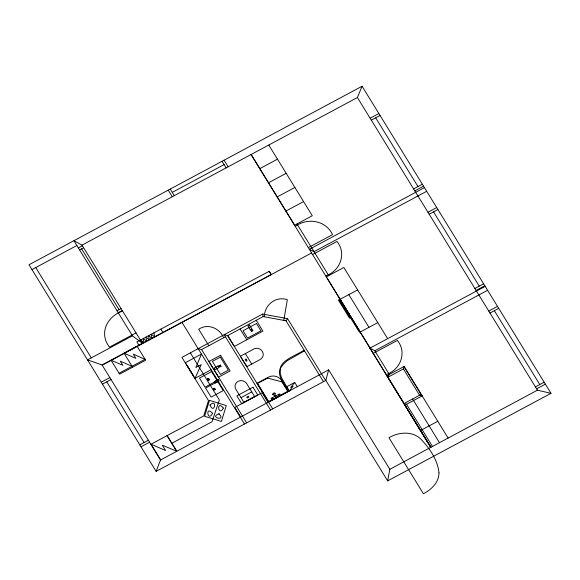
<?xml version="1.0" encoding="UTF-8"?>
<svg xmlns="http://www.w3.org/2000/svg" width="580" height="580" viewBox="0 0 580 580"><rect width="100%" height="100%" fill="white"/><g stroke="black" fill="none" stroke-linecap="round" stroke-linejoin="round"><path stroke-width="0.87" d="M283.801 320.385L287.325 299.657C275.732 295.865 264.371 304.906 264.364 316.781M387.665 480.878L389.84 469.292L328.664 369.859L160.544 459.976L156.114 471.38L29 264.77L362.072 86.239L551 393.327L387.665 480.878L325.844 380.4L328.664 369.859M421.189 394.364L403.992 403.586L406.565 404.289L422.138 395.944L419.565 395.241L403.397 368.938L404.05 366.502L386.896 375.702L430.831 447.325L369.946 348.145L485.199 286.368M132.45 335.827L87.529 359.904L102.08 364.95L142.434 343.324L132.45 335.827L73.921 240.693L82.019 245.13L357.396 97.527L362.072 86.239M194.974 378.392L201.209 364.631L195.83 367.51L201.477 354.068L185.332 362.725L194.974 378.392L211.113 369.736M270.555 410.038L224.199 334.696L227.636 335.624L263.182 316.564L286.027 320.798L287.579 318.674L325.626 380.516M294.72 382.438L290.696 387.44L293.154 386.12L289.275 391.036L286.65 386.766L294.72 382.438L297.351 386.708M251.742 364.059L258.658 360.318C268.562 356.142 260.471 343.94 252.249 349.907L240.482 356.214L246.906 366.654L251.742 364.059L245.318 353.619M172.267 192.371L224.097 164.59M31.958 269.584L76.879 245.499M78.372 247.921L82.403 245.761M79.576 249.886L83.614 247.718M259.855 168.613L277.479 159.166M370.127 118.218L378.863 113.535M371.33 120.176L380.067 115.493M268.555 182.751L286.179 173.311M277.255 196.895L294.879 187.456M285.962 211.04L303.579 201.594M117.015 310.735L121.046 308.567M118.218 312.692L122.249 310.525M122.59 311.076C107.199 316.274 98.585 333.254 109.49 347.137L136.024 332.913M294.56 225.279L312.279 215.738L268.779 145.029M295.271 226.439C307.429 217.282 325.873 220.378 332.572 234.632L308.313 247.631M413.613 188.906L422.356 184.222M414.823 190.871L423.56 186.18M424.444 187.623L309.343 249.32L314.019 251.676L426.691 191.277M132.653 367.198L124.055 353.22L137.076 346.245L145.66 360.202L119.639 374.173L111.041 360.195L122.866 365.349L120.285 361.159L132.124 366.335M102.232 365.197L311.598 252.974M312.569 254.555L336.965 241.476C346.949 253.692 340.032 271.193 325.692 275.884M101.246 382.205L109.859 377.587M119.067 373.245L145.087 359.267M102.45 384.163L111.063 379.545M427.975 212.251L436.711 207.567M429.178 214.208L437.922 209.525M326.315 276.899L343.853 267.496L387.658 338.655M198.15 348.66L201.586 349.595L225.482 336.784M357.642 289.906L340.054 299.331L360.18 332.043L377.783 322.603M349.117 314.077L348.442 314.433L359.296 332.072L359.962 331.709M304.116 350.189C297.33 354.866 281.706 359.636 280.169 368.612L283.468 364.11L287.31 360.637L304.507 350.827M139.787 444.846L148.4 440.227M140.991 446.803L149.604 442.185M241.012 397.655L251.771 391.884L254.656 396.582L243.897 402.346L236.872 390.927C230.26 382.278 243.455 375.956 247.602 385.178L251.771 391.884M171.76 443.309L211.99 421.747L219.356 400.033L190.341 352.872M274.673 395.85L275.399 395.459M474.882 288.492L483.618 283.808M274.978 396.343L271.077 398.438L272.056 400.026L280.56 395.473L279.582 393.878L275.703 395.951M476.086 290.45L484.822 285.766M369.946 348.145L374.774 350.762L487.606 290.283M373.172 353.401L397.38 340.424C407.29 352.546 400.41 369.895 386.178 374.542M156.114 471.38L325.844 380.4M488.773 311.076L497.517 306.392M489.977 313.033L498.72 308.35M403.397 368.938L387.861 377.268L389.318 374.404L374.774 350.762M420.522 430.505L437.77 421.254M535.42 386.882L544.156 382.198M536.623 388.839L545.36 384.156M389.84 469.292L537.442 390.18L551 393.327M269.214 271.31L136.88 341.924L138.895 345.216L271.237 274.608L269.214 271.31L271.237 274.608M218.885 413.83C208.488 417.658 226.969 421.435 218.885 413.83L219.349 413.982M262.675 314.07L287.579 318.674M124.062 353.227L135.872 358.36L133.299 354.177L145.131 359.339M151.047 444.222L165.583 450.529L162.306 445.201L176.799 451.254L167.163 435.587M375.702 117.834L417.984 186.564M433.55 211.867L479.254 286.143M494.349 310.692L539.784 384.54M357.396 97.527L537.442 390.18M422.138 395.944L404.05 366.502L448.108 438.06M348.826 294.625L368.952 327.337M412.598 398.975L439.48 442.685M296.982 223.981L328.78 275.674M406.565 404.289L432.448 446.455M251.155 154.469L294.662 225.178M251.031 154.541L370.113 348.051M403.992 403.586L430.831 447.325L326.373 276.957M224.083 160.203L228.15 166.808M222.067 161.284L226.127 167.888M286.027 320.798L323.473 381.669M256.258 320.276L262.914 331.093L234.393 346.441L227.722 335.602M170.237 189.065L174.297 195.67M168.215 190.153L172.274 196.75M289.159 391.036L281.365 377.377L280.329 373.332L280.299 368.692C276.609 375.586 285.476 385.417 288.499 391.391M240.113 328.933L246.797 339.793M278.719 394.342L279.698 395.937M276.689 397.547L275.304 395.299L275.021 393.24L273.339 393.095L272.81 394.422L274.579 395.69L275.957 397.938M271.969 397.96L272.97 399.54M227.636 335.624L272.709 408.885M268.054 402.353L262.138 392.747L234.806 407.399L240.714 417.005M223.619 337.777C219.668 328.113 207.749 323.017 198.708 329.266L208.829 345.709M201.586 349.595L246.652 422.849M182.011 322.429L244.499 424.002M187.05 365.277L193.437 375.666M82.019 245.13L142.434 343.324M81.591 248.805L119.031 309.647M167.04 435.638L176.69 451.32M160.653 459.904L151.018 444.236L203.732 415.969L208.481 400.57L181.917 357.389L262.682 314.055L263.182 316.564M102.08 364.95L160.544 459.976M106.756 381.85L144.094 442.54M35.728 267.561L91.299 357.889M160.863 329.121L162.886 332.42M142.578 343.258L140.556 339.96L143.92 342.541L143.238 338.531L146.602 341.113L145.921 337.096L149.278 339.677L148.603 335.668L151.96 338.249L151.278 334.239L154.643 336.82L153.961 332.811M212.512 413.388C207.676 422.914 205.037 404.673 212.512 413.388M223.351 408.037C218.522 417.564 215.876 399.323 223.351 408.037M209.982 405.13C214.658 415.295 217.471 397.547 209.982 405.13M438.98 472.903C438.937 482.437 431.353 489.65 423.429 493.761L388.948 437.719C398.583 432.071 411.807 430.817 420.58 438.799C429.461 448.137 437.726 459.751 438.98 472.903M272.861 394.443C277.544 393.08 273.267 392.363 272.861 394.443M209.481 400.388L204.595 416.266L221.4 421.435L226.287 405.558L209.481 400.388M220.588 366.147L219.827 366.553L219.378 365.813L220.132 365.407L220.588 366.147M214.905 389.332L214.143 389.738L213.694 388.999L214.455 388.593L214.905 389.332M252.365 330.578L251.604 330.984L251.147 330.245L251.908 329.839L252.365 330.578M208.967 379.675L208.206 380.081L207.749 379.342L208.51 378.936L208.967 379.675M221.045 366.27L219.711 366.981L218.921 365.69L220.248 364.979L221.045 366.27M215.361 389.455L214.027 390.173L213.237 388.875L214.571 388.165L215.361 389.455M252.822 330.701L251.488 331.412L250.69 330.121L252.024 329.404L252.822 330.701M207.633 378.682L207.517 380.175L209.083 380.335L209.199 378.841L207.633 378.682M278.944 395.429L279.197 395.125L278.944 395.429M272.542 398.656L272.977 398.67L272.542 398.656M287.781 391.304L268.685 401.57L257.549 383.416L267.3 378.305L267.083 377.957L282.511 382.024L288.361 391.435L268.562 402.078L257.005 383.235L267.105 377.942C272.397 374.194 279.748 376.087 282.518 381.988L282.163 382.213L287.781 391.304M249.552 325.075L247.936 325.938L250.183 329.592L251.8 328.729L249.552 325.075M256.476 323.531L243.02 330.745L247.53 338.067L260.978 330.861L256.476 323.531M220.523 355.279L208.96 361.478L218.595 377.138L230.158 370.939L220.523 355.279M220.306 357.128L212.367 361.383L220.4 374.434L228.339 370.185L220.306 357.128M339.133 299.773L338.459 300.135L349.595 318.239L350.269 317.876L339.133 299.773M218.022 365.987L214.259 368.01L215.224 369.576L218.986 367.553L218.022 365.987M211.577 371.591L199.469 378.08L205.023 387.107L217.123 380.618L211.577 371.591M246.007 359.092L245.195 359.527L246.217 361.188L247.029 360.745L246.007 359.092M218.181 379.422L214.411 381.444L215.376 383.01L219.146 380.988L218.181 379.422M217.688 381.582L205.581 388.071L211.127 397.097L223.235 390.608L217.688 381.582M252.996 387.208L236.85 395.864L241.671 403.695L257.81 395.045L252.996 387.208M248.443 396.263L246.739 397.177L247.225 397.974L248.936 397.053L248.443 396.263"/></g></svg>
